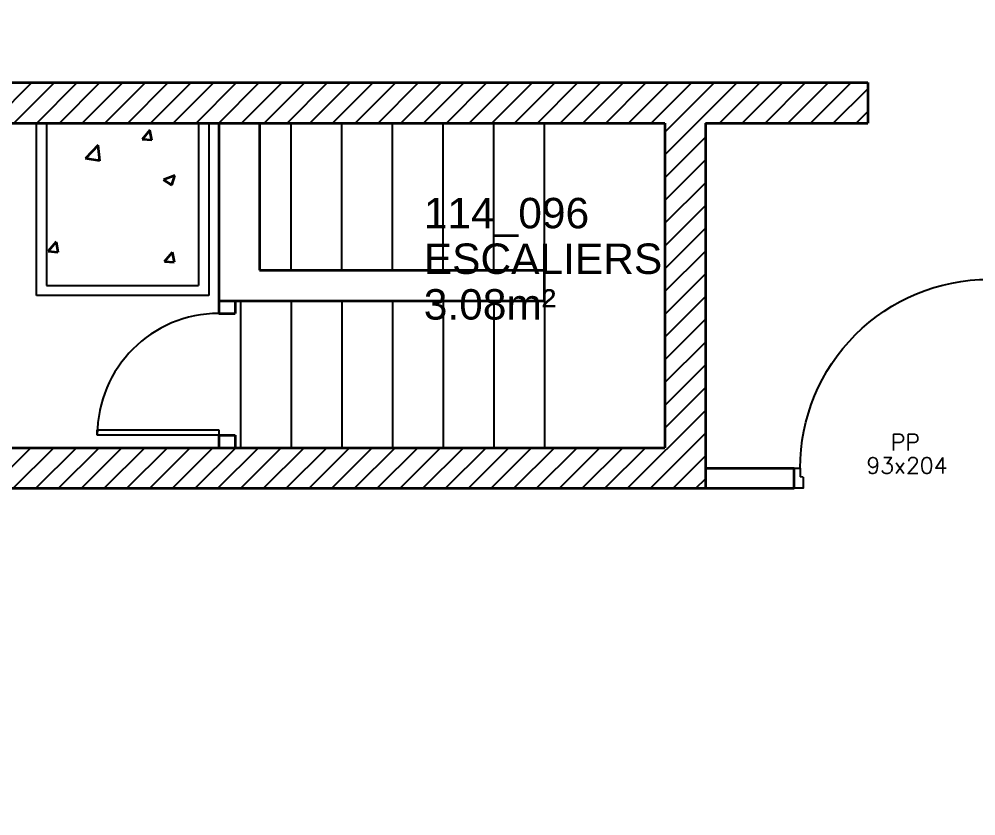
# Model space of a CAD drawing. Header units: metres. Extents: x -8 to 247, y -4 to 148.
# Drawn here: x 111.656 to 116.374, y 93.734 to 97.663 of the extents above; entities that cross this region are included whole.
import ezdxf
from ezdxf.enums import TextEntityAlignment as Align

# ---------------------------------------------------------------- set-up
doc = ezdxf.new("R2010")
doc.units = ezdxf.units.M
doc.header["$LTSCALE"] = 5
doc.linetypes.add('CONTINU', pattern=[0])
doc.layers.get('0').update_dxf_attribs({"lineweight": 0})
for name, color, linetype in [('A_ACCÈS', 7, 'CONTINU'), ('A_Etiqu_Local', 7, 'Continuous'), ('A_HACH_CLOIS', 7, 'CONTINU'), ('A_MUR_CLOI', 7, 'Continuous'), ('A_PORT', 7, 'Continuous')]:
    doc.layers.add(name, color=color, linetype=linetype)
doc.layers.add('A_MURS_STRU', color=7, linetype='Continuous', lineweight=35)
doc.layers.add('Mur porteur', color=7, linetype='Continuous', lineweight=18)
doc.styles.add('Attribut', font='arial.ttf')
doc.styles.add('ROMANS8', font='romans8', dxfattribs={"height": 10})

# ---------------------------------------------------------------- blocks, each defined once
blk = doc.blocks.new('A_Etiqu_Local')
at = {"style": 'Attribut', "flags": 1}
for tag, p in [('CODE_HOPITAL', (-0.4463, 1.632)), ('CODE_SITE', (-0.4463, 1.407)), ('CODE_BATIMENT', (-0.4463, 1.182)), ('CODE_SECTEUR', (-0.4463, 0.957)), ('CODE_ETAGE', (-0.4463, 0.732)), ('NOM_NORMALISE', (-0.4463, -0.843)), ('SECTEUR_ACTIVITE', (-0.4463, -1.068)), ('SOUS_SECTEUR_ACTIVITE', (-0.4463, -1.293)), ('VOLUME', (-0.4463, -1.518)), ('SERVICE', (-0.4463, -1.743)), ('CODE_UG', (-0.4463, -1.968)), ('CODE_UA', (-0.4463, -2.193)), ('CODE_POLE', (-0.4463, -2.418)), ('OCCUPANT_EXTERNE', (-0.4463, -2.643)), ('DISPONIBILITE', (-0.4463, -2.868)), ('ACCES_HANDICAPES', (-0.4463, -3.093)), ('NATURE_SOL', (-0.4463, -3.318)), ('RISQUE_LABORATOIRE', (-0.4463, -3.543)), ('AMIANTE', (-0.4463, -3.768))]:
    blk.add_attdef(tag, p, '', height=0.15, dxfattribs=at)
at = {"layer": 'A_Etiqu_Local', "style": 'Attribut'}
for tag, p in [('CODE_PIECE', (-0.4463, 0.282)), ('NOM_USAGE', (-0.4463, 0.057)), ('SURFACE', (-0.4463, -0.168))]:
    blk.add_attdef(tag, p, '', height=0.15, dxfattribs=at)
blk = doc.blocks.new('pp-93_bati_010')
for p, q in [((0.2883, 0.9211), (0.329, 0.9036)), ((0.3231, 0.8898), (0.329, 0.9036)), ((-0.0799, 0.0671), (-0.9339, 0.4354)), ((-0.072, 0.0855), (-0.9258, 0.4537)), ((-0.0799, 0.0671), (-0.0393, 0.0496)), ((-0.0333, 0.0634), (-0.0393, 0.0496))]:
    blk.add_line(p, q)
for points in [[(0.3231, 0.8898), (0.3742, 0.8677), (0.392, 0.9091), (0.3002, 0.9487), (0.2883, 0.9211)], [(-0.0333, 0.0634), (0.0178, 0.0413), (0, 0), (-0.0918, 0.0396), (-0.0799, 0.0671)]]:
    blk.add_lwpolyline(points)
at = {"ltscale": 0.025}
blk.add_arc((-0.0799, 0.0671), 0.93, 66.6716, 156.6716, dxfattribs=at)
at = {"style": 'ROMANS8'}
for tag, p in [('DEF', (0.003, 0.4791)), ('DIM', (0.1051, 0.4267))]:
    blk.add_attdef(tag, text='', height=0.08, rotation=66.6716, dxfattribs=at).set_placement(p, align=Align.CENTER)

msp = doc.modelspace()

# ---------------------------------------------------------------- hatches: boundary and pattern name
at = {"layer": 'A_HACH_CLOIS'}
h = msp.add_hatch(dxfattribs=at)
h.set_pattern_fill('ANSI31', color=8, scale=0.025, style=0)
h.paths.add_polyline_path([(109.8008, 97.3495), (115.8412, 97.3495), (115.8412, 97.1495), (109.8008, 97.1495)])
h.paths.add_polyline_path([(114.8412, 97.1495), (115.0412, 97.1495), (115.0412, 95.3495), (114.8412, 95.3495)])
h.paths.add_polyline_path([(110.0412, 95.3495), (114.8412, 95.3495), (114.8412, 95.5495), (110.0412, 95.5495)])
at = {"layer": 'A_MUR_CLOI'}
h = msp.add_hatch(dxfattribs=at)
h.set_pattern_fill('ANSI31', color=8, scale=0.015, style=0)
h.paths.add_polyline_path([(178.3162, 113.4995), (178.3162, 113.9995), (178.6662, 113.9995), (178.6662, 113.4995)])
h.paths.add_polyline_path([(174.3162, 113.4995), (174.3162, 113.9995), (174.6662, 113.9995), (174.6662, 113.4995)])
h.paths.add_polyline_path([(159.4662, 114.0245), (159.4662, 114.6745), (160.1162, 114.6745), (160.1162, 114.0245)])
h.paths.add_polyline_path([(159.5412, 106.8245), (159.5412, 107.4745), (160.0412, 107.4745), (160.0412, 106.8245)])
h.paths.add_polyline_path([(166.1412, 106.8495), (166.1412, 107.4495), (166.9412, 107.4495), (166.9412, 106.8495)])
h.paths.add_polyline_path([(173.3912, 106.8245), (173.3912, 107.4745), (174.2912, 107.4745), (174.2912, 106.8245)])
h.paths.add_polyline_path([(174.3162, 106.8245), (174.3162, 107.4745), (174.6662, 107.4745), (174.6662, 106.8245)])
h.paths.add_polyline_path([(178.3162, 106.8245), (178.3162, 107.4745), (178.6662, 107.4745), (178.6662, 106.8245)])
h.paths.add_polyline_path([(166.1412, 99.6495), (166.1412, 100.2495), (166.9412, 100.2495), (166.9412, 99.6495)])
h.paths.add_polyline_path([(159.2412, 99.6495), (159.2412, 100.2495), (160.0412, 100.2495), (160.0412, 99.6495)])
h.paths.add_polyline_path([(152.1162, 99.6495), (152.1162, 100.2495), (153.0662, 100.2495), (153.0662, 99.6495)])
h.paths.add_polyline_path([(151.7162, 99.6495), (151.7162, 100.2495), (152.0662, 100.2495), (152.0662, 99.6495)])
h.paths.add_polyline_path([(115.3662, 92.3495), (115.3662, 92.7495), (116.0162, 92.7495), (116.0162, 92.3495)])
h.paths.add_polyline_path([(120.7162, 92.3495), (120.0662, 92.3495), (120.0662, 92.7495), (120.7162, 92.7495)])
edge = h.paths.add_edge_path()
edge.add_line((116.0162, 92.3495), (115.3662, 92.3495))

# ---------------------------------------------------------------- linework, layer by layer
at = {"color": 8}
msp.add_line((110.0412, 95.3495), (112.3181, 95.3495), dxfattribs=at)
at = {"layer": 'A_ACCÈS', "color": 8, "linetype": 'Continuous'}
for p, q in [((112.9972, 96.4245), (112.9972, 97.1495)), ((113.2472, 96.4245), (113.2472, 97.1495)), ((113.4972, 96.4245), (113.4972, 97.1495)), ((113.7472, 96.4245), (113.7472, 97.1495)), ((113.9972, 96.4245), (113.9972, 97.1495)), ((114.2472, 96.4245), (114.2472, 97.1495)), ((112.7472, 96.2745), (112.7472, 95.5495)), ((112.9972, 96.2745), (112.9972, 95.5495)), ((113.2472, 96.2745), (113.2472, 95.5495)), ((113.4972, 96.2745), (113.4972, 95.5495)), ((113.7472, 96.2745), (113.7472, 95.5495)), ((113.9972, 96.2745), (113.9972, 95.5495)), ((114.2472, 96.2745), (114.2472, 95.5495))]:
    msp.add_line(p, q, dxfattribs=at)
at = {"layer": 'A_MUR_CLOI', "color": 8, "linetype": 'Continuous'}
for p, q in [((111.7412, 96.2995), (111.7412, 97.1495)), ((111.7412, 97.1495), (112.5912, 97.1495)), ((111.7912, 97.1495), (111.7912, 96.3495)), ((112.5412, 97.1495), (112.5412, 96.3495)), ((112.5912, 97.1495), (112.5912, 96.2995)), ((111.7912, 96.3495), (112.5412, 96.3495)), ((112.5912, 96.2995), (111.7412, 96.2995))]:
    msp.add_line(p, q, dxfattribs=at)
at = {"layer": 'A_MURS_STRU', "color": 8, "linetype": 'Continuous'}
for p, q in [((109.7912, 97.3495), (115.8412, 97.3495)), ((115.8412, 97.3495), (115.8412, 97.1495)), ((110.0412, 97.1495), (114.8412, 97.1495)), ((112.3011, 97.116), (112.2625, 97.07)), ((112.3104, 97.0658), (112.3011, 97.116)), ((112.6412, 97.1495), (112.6412, 96.2117)), ((112.8412, 97.1495), (112.8412, 96.4245)), ((114.8412, 97.1495), (114.8412, 95.5495)), ((115.0412, 97.1495), (115.0412, 95.3495)), ((115.0412, 97.1495), (115.8412, 97.1495)), ((112.3103, 97.0658), (112.2625, 97.07)), ((112.0451, 97.0407), (111.9828, 96.9758)), ((112.054, 96.9647), (112.0451, 97.0407)), ((112.0539, 96.9647), (111.9828, 96.9758)), ((112.4244, 96.8919), (112.3684, 96.8704)), ((112.4082, 96.8436), (112.3684, 96.8704)), ((112.4083, 96.8436), (112.4245, 96.8919)), ((111.8383, 96.5644), (111.7997, 96.5184)), ((111.8383, 96.5644), (111.8475, 96.5143)), ((111.7997, 96.5184), (111.8475, 96.5142)), ((112.3735, 96.4682), (112.4121, 96.5142)), ((112.4214, 96.4641), (112.4121, 96.5142)), ((112.3735, 96.4682), (112.4213, 96.464)), ((112.8412, 96.4245), (114.2472, 96.4245)), ((114.2472, 96.2745), (114.2472, 96.4245)), ((112.6412, 96.2745), (114.2472, 96.2745)), ((112.7212, 96.2745), (112.7212, 96.2117)), ((112.6412, 96.2117), (112.7212, 96.2117)), ((112.6412, 95.6119), (112.7212, 95.6119)), ((112.6412, 95.6119), (112.6412, 95.5495)), ((112.7212, 95.6119), (112.7212, 95.5495)), ((110.0412, 95.5495), (114.8412, 95.5495)), ((115.0412, 95.4495), (115.4781, 95.4495)), ((115.4781, 95.3495), (115.4781, 95.4495)), ((110.0412, 95.3495), (115.0412, 95.3495)), ((115.0412, 95.3495), (115.4781, 95.3495))]:
    msp.add_line(p, q, dxfattribs=at)
at = {"layer": 'A_PORT', "color": 8, "linetype": 'Continuous'}
for p, q in [((112.0415, 95.6119), (112.0415, 95.6376)), ((112.0415, 95.6376), (112.6412, 95.6376)), ((112.6412, 95.6119), (112.0415, 95.6119)), ((112.6412, 95.6376), (112.6412, 95.6119))]:
    msp.add_line(p, q, dxfattribs=at)
msp.add_arc((112.6412, 95.6119), 0.5998, 90, 180, dxfattribs=at)
at = {"layer": 'Mur porteur', "color": 8}
for p, q in [((115.8412, 97.3495), (109.7912, 97.3495)), ((115.8412, 97.1495), (115.8412, 97.3495)), ((115.0412, 95.3495), (115.0412, 97.1495)), ((115.0412, 97.1495), (115.8412, 97.1495)), ((110.0412, 95.3495), (115.0412, 95.3495))]:
    msp.add_line(p, q, dxfattribs=at)
msp.add_lwpolyline([(110.0412, 97.1495), (110.0412, 95.5495), (114.8412, 95.5495), (114.8412, 97.1495), (110.0412, 97.1495)], dxfattribs=at)

# ---------------------------------------------------------------- block references
at = {"layer": 'A_Etiqu_Local', "color": 8}
ref = msp.add_blockref('A_Etiqu_Local', (114.0979, 96.3495), dxfattribs=at)
ref.add_attrib('CODE_PIECE', '114_096', (113.6515, 96.6314), dxfattribs={"height": 0.15, "style": 'Attribut'})
ref.add_attrib('NOM_USAGE', 'ESCALIERS', (113.6515, 96.4064), dxfattribs={"height": 0.15, "style": 'Attribut'})
ref.add_attrib('SURFACE', '3.08m²', (113.6515, 96.1814), dxfattribs={"height": 0.15, "style": 'Attribut'})
at = {"layer": 'A_PORT', "color": 8, "linetype": 'Continuous'}
ref = msp.add_blockref('pp-93_bati_010', (116.4681, 95.3495), dxfattribs=dict(at, xscale=-1, rotation=66.67158528148224))
ref.add_attrib('DEF', 'PP', dxfattribs={"layer": '0', "height": 0.08, "rotation": 360, "style": 'ROMANS8'}).set_placement((116.027, 95.5365), align=Align.CENTER)
ref.add_attrib('DIM', '93x204', dxfattribs={"layer": '0', "height": 0.08, "rotation": 360, "style": 'ROMANS8'}).set_placement((116.0346, 95.422), align=Align.CENTER)

doc.saveas('drawing.dxf')
